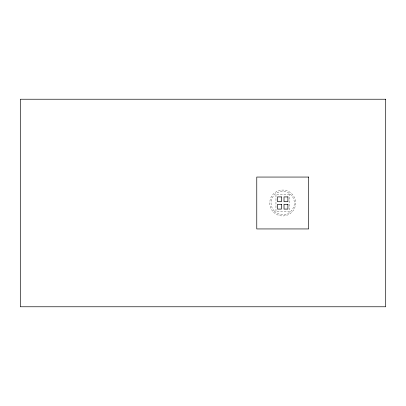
<?xml version="1.0" encoding="UTF-8"?>
<svg xmlns="http://www.w3.org/2000/svg" width="406" height="406" viewBox="0 0 406 406"><rect width="100%" height="100%" fill="white"/><g stroke="black" fill="none" stroke-linecap="round" stroke-linejoin="round"><path stroke-width="0.3" stroke-dasharray="2.03 1.52" d="M289.458 194.312L275.968 194.312L275.968 211.688L289.458 211.688L289.458 194.312M274.461 211.257A11.672 11.672 0 0 0 293.99 206.02A11.672 11.672 0 0 0 279.693 191.723A11.672 11.672 0 0 0 274.461 211.257M273.542 212.171A12.972 12.972 0 0 0 295.243 206.355A12.972 12.972 0 0 0 279.358 190.47A12.972 12.972 0 0 0 273.542 212.171"/><path stroke-width="0.61" d="M385.7 99.231L20.3 99.231L20.3 306.769L385.7 306.769L385.7 99.231M308.656 177.057L256.77 177.057L256.77 228.943L308.656 228.943L308.656 177.057M281.419 196.905L277.526 196.905L277.526 201.701L281.419 201.701L281.419 196.905M287.9 196.905L284.012 196.905L284.012 201.701L287.9 201.701L287.9 196.905M281.419 204.299L277.526 204.299L277.526 209.095L281.419 209.095L281.419 204.299M287.9 204.299L284.012 204.299L284.012 209.095L287.9 209.095L287.9 204.299"/></g></svg>
